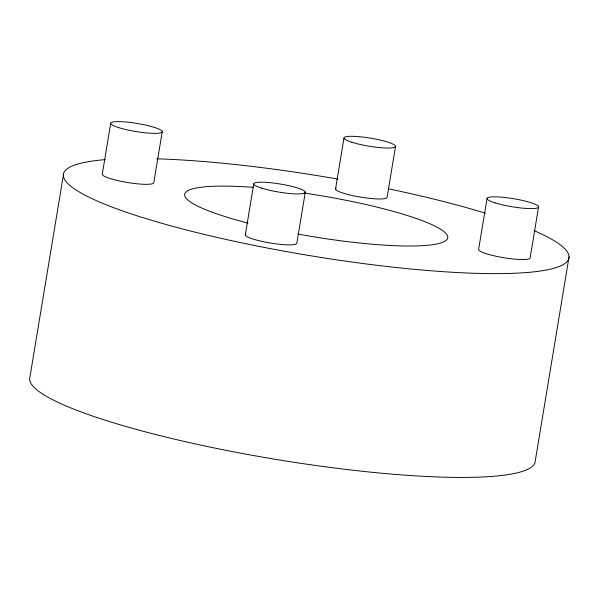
<?xml version="1.0" encoding="UTF-8"?>
<svg xmlns="http://www.w3.org/2000/svg" width="599" height="599" viewBox="0 0 599 599"><rect width="100%" height="100%" fill="white"/><g stroke="black" fill="none" stroke-linecap="round" stroke-linejoin="round"><path stroke-width="0.9" d="M63.689 173.223L29.95 377.018A256.2 40.081 9.4 0 0 275.997 459.411A256.2 40.081 9.4 0 0 535.311 460.653L569.05 256.859M110.673 123.439L102.242 174.391A26.146 4.088 9.4 0 0 128.71 182.695A26.146 4.088 9.4 0 0 153.823 182.493L162.254 131.548M245.291 234.95L253.729 183.998M305.31 192.107L296.872 243.052A26.146 4.088 9.4 0 1 268.397 242.685A26.146 4.088 9.4 0 1 245.994 233.984M335.53 189.067L343.961 138.114M395.55 146.223L387.111 197.168A26.146 4.088 9.4 0 1 358.629 196.801A26.146 4.088 9.4 0 1 336.234 188.101M487.017 198.673L478.586 249.618A26.146 4.088 9.4 0 0 505.054 257.929A26.146 4.088 9.4 0 0 530.167 257.727L538.598 206.775M533.934 230.555A256.2 40.081 9.4 0 1 476.04 273.324A256.2 40.081 9.4 0 1 146.553 218.792A256.2 40.081 9.4 0 1 105.334 159.619M156.818 158.81A256.2 40.081 9.4 0 1 337.911 179.101M388.616 188.835A256.2 40.081 9.4 0 1 485.422 213.192M304.24 193.08A133.33 20.86 9.4 0 1 447.745 237.81A133.33 20.86 9.4 0 1 297.83 234.022M248.023 223.135A133.33 20.86 9.4 0 1 184.657 194.301A133.33 20.86 9.4 0 1 253.751 187.375M495.051 202.866A26.146 4.088 9.4 0 0 537.902 207.741A26.146 4.088 9.4 0 0 505.474 197.565A26.146 4.088 9.4 0 0 495.051 202.866M261.763 188.191A26.146 4.088 9.4 0 0 304.606 193.065A26.146 4.088 9.4 0 0 272.186 182.897A26.146 4.088 9.4 0 0 261.763 188.191M118.707 127.632A26.146 4.088 9.4 0 0 161.558 132.506A26.146 4.088 9.4 0 0 129.129 122.338A26.146 4.088 9.4 0 0 118.707 127.632M352.002 142.307A26.146 4.088 9.4 0 0 394.846 147.182A26.146 4.088 9.4 0 0 362.417 137.014A26.146 4.088 9.4 0 0 352.002 142.307"/></g></svg>
